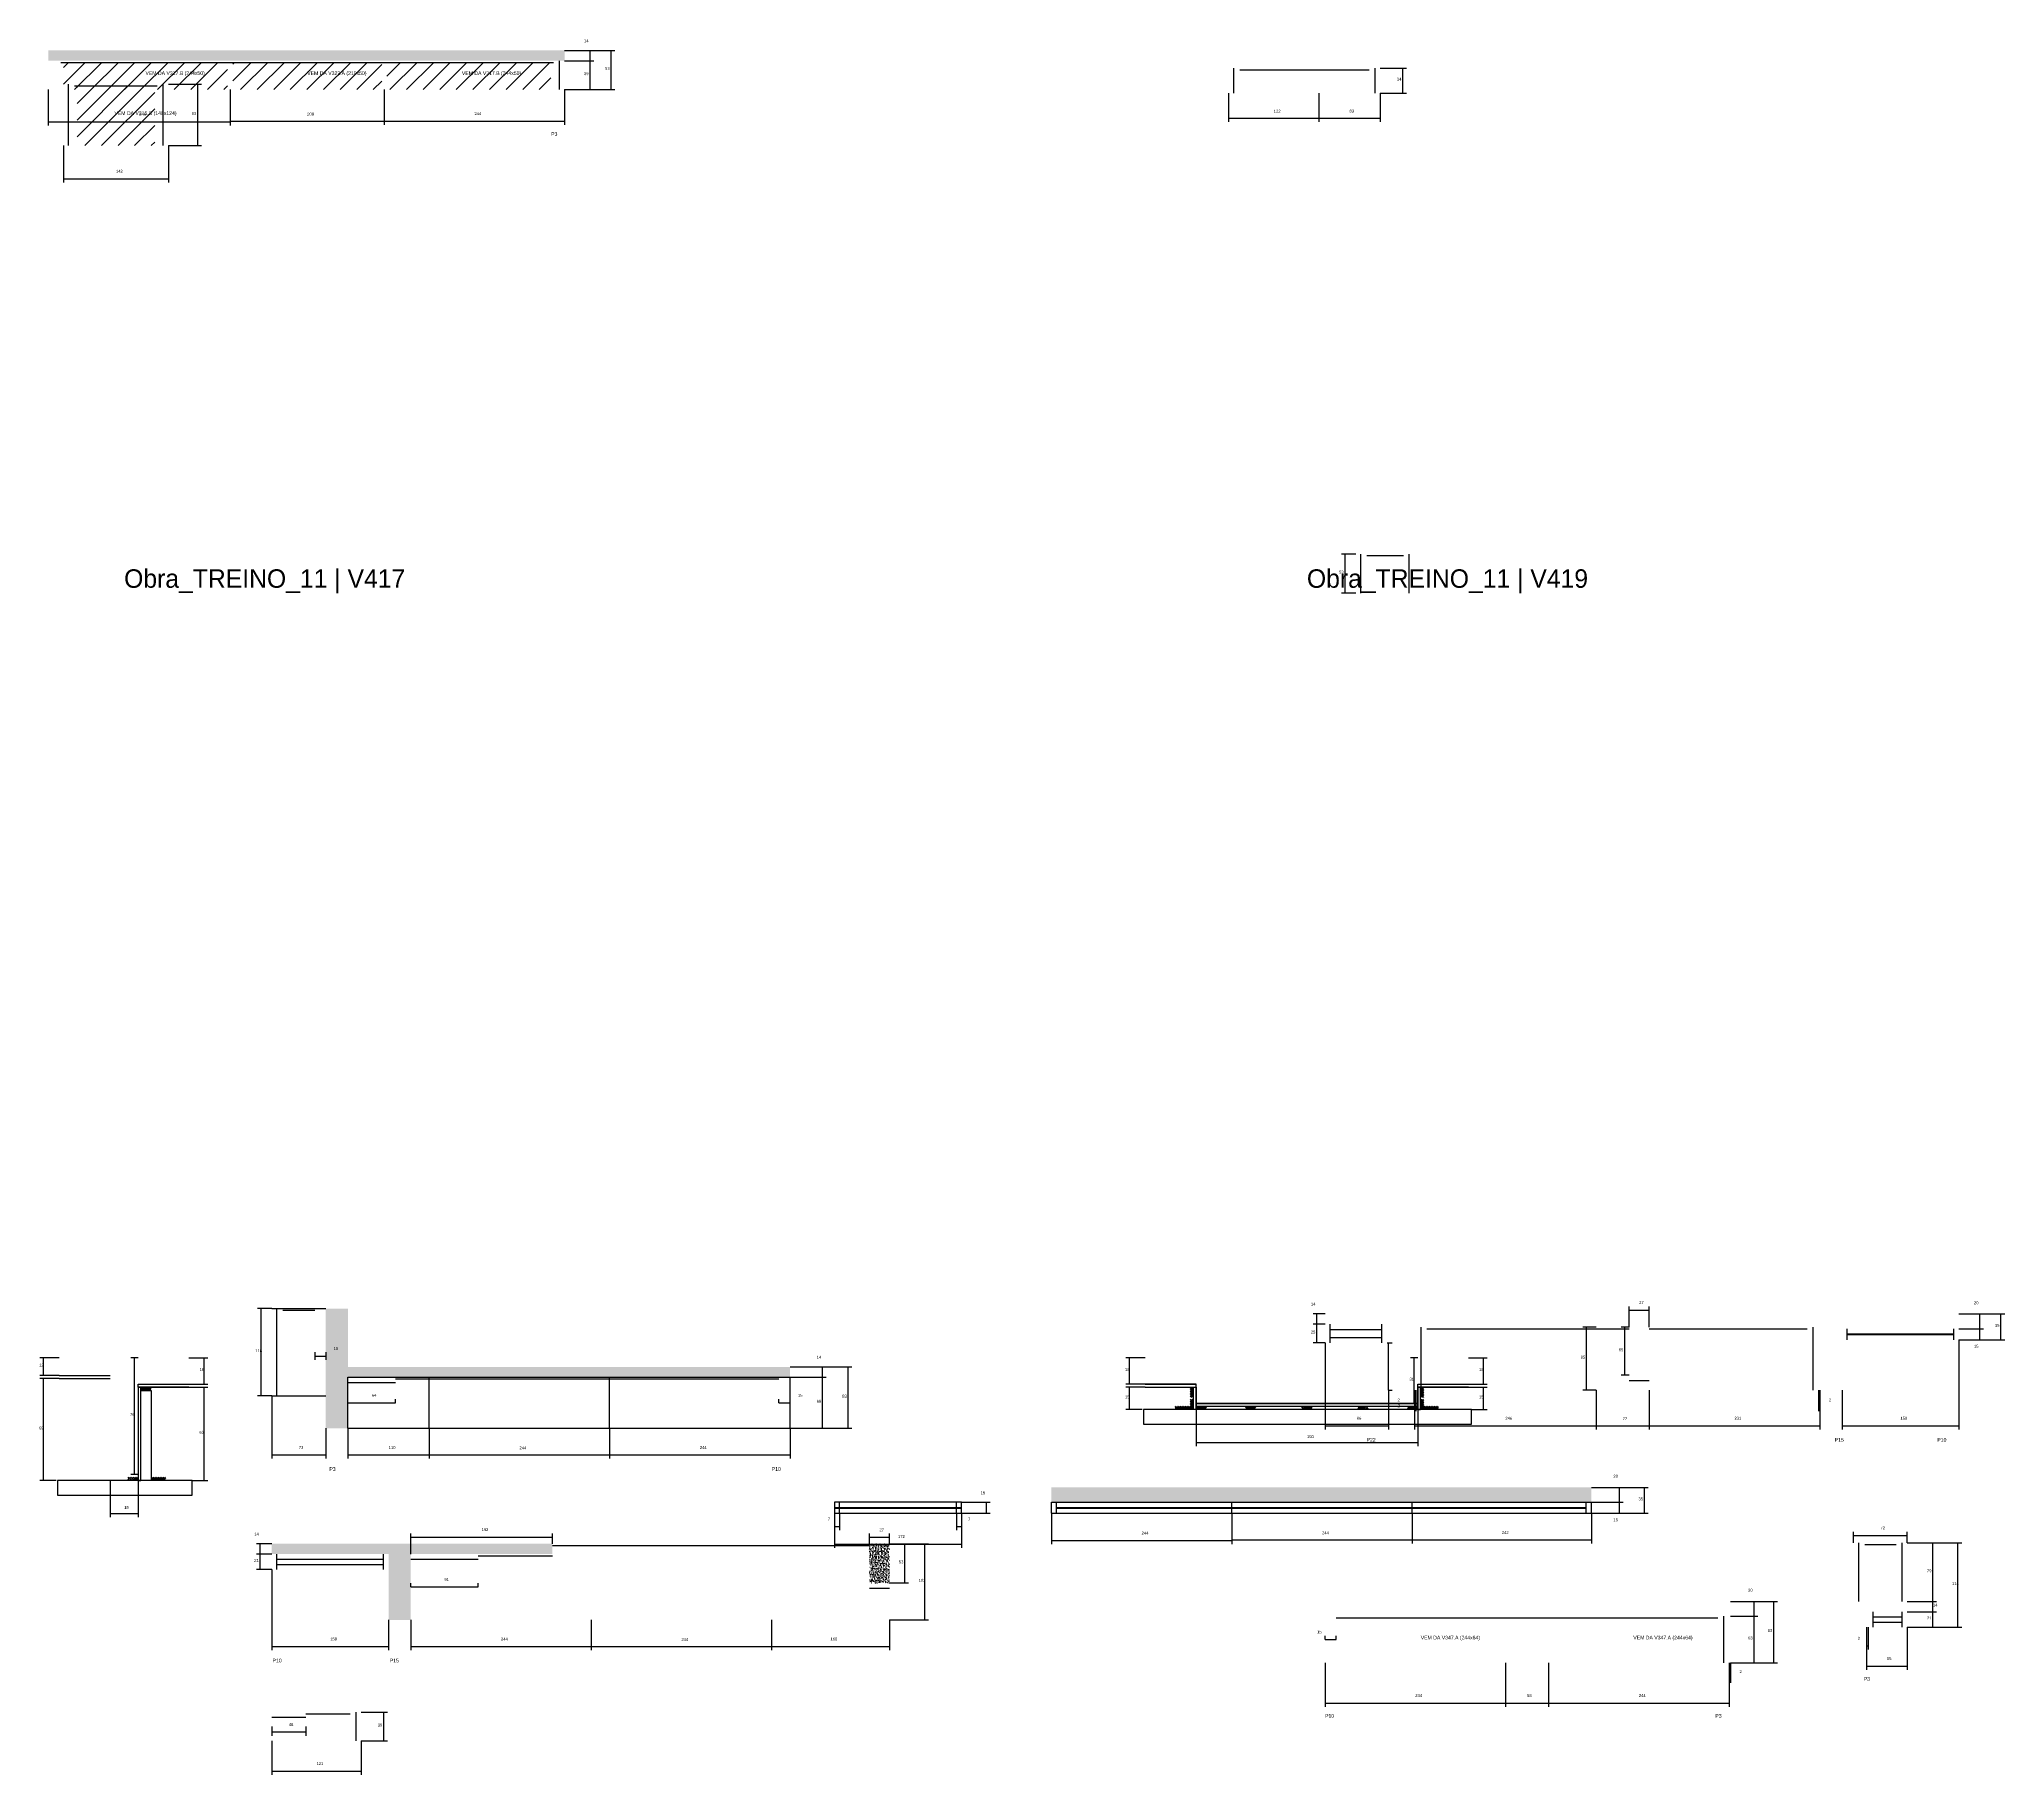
# Model space of a CAD drawing. Header units: metres. Extents: x -2848 to 22762, y -49062 to 1016.
# Drawn here: x 1485 to 4144, y -49016 to -46668 of the extents above; entities that cross this region are included whole.
import ezdxf

# ---------------------------------------------------------------- set-up
doc = ezdxf.new("R2010")
doc.units = ezdxf.units.M
for name, color, linetype in [('COTA', 4, 'Continuous'), ('Hachura', 253, 'Continuous'), ('LABEL_ID', 3, 'Continuous'), ('Madeira', 126, 'Continuous'), ('NOMENCLATURA', 7, 'Continuous'), ('Painéis', 200, 'Continuous'), ('SARR_2.2x10', 40, 'Continuous'), ('SARR_2.2x7', 40, 'Continuous'), ('SARR_3.5x7', 81, 'Continuous'), ('Texto Seção', 7, 'Continuous')]:
    doc.layers.add(name, color=color, linetype=linetype)

msp = doc.modelspace()

# ---------------------------------------------------------------- hatches: boundary and pattern name
at = {"layer": 'COTA'}
h = msp.add_hatch(dxfattribs=at)
h.set_pattern_fill('AR-CONC', scale=0.03)
h.paths.add_polyline_path([(1497.4, -46682.9), (1497.4, -46696.9), (2195.9, -46696.9), (2195.9, -46682.9)])
h = msp.add_hatch(dxfattribs=at)
h.set_pattern_fill('AR-CONC', scale=0.03)
h.paths.add_polyline_path([(1872.8, -48503.2), (1872.8, -48547.2), (1902.8, -48547.2), (1902.8, -48478.2), (2500.8, -48478.2), (2500.8, -48464.2), (1902.8, -48464.2), (1902.8, -48385.2), (1872.8, -48385.2)])
h = msp.add_hatch(dxfattribs=at)
h.set_pattern_fill('AR-CONC', scale=0.03)
h.paths.add_polyline_path([(3584.9, -48647.2), (3584.9, -48627.2), (2854.4, -48627.2), (2854.4, -48647.2)])
h = msp.add_hatch(dxfattribs=at)
h.set_pattern_fill('AR-CONC', scale=0.03)
h.paths.add_polyline_path([(1987.8, -48717.4), (2179.3, -48717.4), (2179.3, -48703.4), (1799.8, -48703.4), (1799.8, -48717.4), (1957.8, -48717.4), (1957.8, -48738.4), (1957.8, -48806.4), (1987.8, -48806.4)])
h = msp.add_hatch(dxfattribs=at)
h.set_pattern_fill('AR-CONC', scale=0.03)
h.paths.add_polyline_path([(2608.3, -48756.4), (2635.3, -48756.4), (2635.3, -48703.4), (2608.3, -48703.4)])
at = {"layer": 'Hachura'}
h = msp.add_hatch(dxfattribs=at)
h.set_pattern_fill('ANSI31', scale=5)
h.paths.add_polyline_path([(1739.9, -46735.9), (1739.9, -46699.1), (1517.9, -46699.1), (1517.9, -46735.9)])
h = msp.add_hatch(dxfattribs=at)
h.set_pattern_fill('ANSI31', scale=5)
h.paths.add_polyline_path([(1948.4, -46735.9), (1948.4, -46699.1), (1746.9, -46699.1), (1746.9, -46735.9)])
h = msp.add_hatch(dxfattribs=at)
h.set_pattern_fill('ANSI31', scale=5)
h.paths.add_polyline_path([(2177.4, -46735.9), (2177.4, -46699.1), (1955.4, -46699.1), (1955.4, -46735.9)])
h = msp.add_hatch(dxfattribs=at)
h.set_pattern_fill('ANSI31', scale=5)
h.paths.add_polyline_path([(1641.4, -46811.8), (1641.4, -46731), (1536.4, -46731), (1536.4, -46811.8)])
at = {"layer": 'SARR_2.2x10'}
h = msp.add_hatch(dxfattribs=at)
h.set_pattern_fill('ANSI31', scale=0.5)
h.paths.add_polyline_path([(3022, -48517.3), (3022, -48521.7), (3042, -48521.7), (3042, -48517.3)])
h = msp.add_hatch(dxfattribs=at)
h.set_pattern_fill('ANSI31', scale=0.5)
h.paths.add_polyline_path([(3358, -48517.3), (3358, -48521.7), (3378, -48521.7), (3378, -48517.3)])
h = msp.add_hatch(dxfattribs=at)
h.set_pattern_fill('ANSI31', scale=0.5)
h.paths.add_polyline_path([(1636.6, -48613.3), (1636.6, -48617.7), (1656.6, -48617.7), (1656.6, -48613.3)])
at = {"layer": 'SARR_2.2x7'}
h = msp.add_hatch(dxfattribs=at)
h.set_pattern_fill('ANSI31', scale=0.5)
h.paths.add_polyline_path([(1622.6, -48491.7), (1622.6, -48496.1), (1636.6, -48496.1), (1636.6, -48491.7)])
h = msp.add_hatch(dxfattribs=at)
h.set_pattern_fill('ANSI31', scale=0.5)
h.paths.add_polyline_path([(3042, -48491.7), (3046.4, -48491.7), (3046.4, -48505.7), (3042, -48505.7)])
h = msp.add_hatch(dxfattribs=at)
h.set_pattern_fill('ANSI31', scale=0.5)
h.paths.add_polyline_path([(3358, -48491.7), (3353.6, -48491.7), (3353.6, -48505.7), (3358, -48505.7)])
h = msp.add_hatch(dxfattribs=at)
h.set_pattern_fill('ANSI31', scale=0.5)
h.paths.add_polyline_path([(3042, -48507.7), (3046.4, -48507.7), (3046.4, -48521.7), (3042, -48521.7)])
h = msp.add_hatch(dxfattribs=at)
h.set_pattern_fill('ANSI31', scale=0.5)
h.paths.add_polyline_path([(3064, -48521.7), (3064, -48517.3), (3064, -48517.3), (3050, -48517.3), (3050, -48517.3), (3050, -48521.7), (3050, -48521.7), (3064, -48521.7)])
h = msp.add_hatch(dxfattribs=at)
h.set_pattern_fill('ANSI31', scale=0.5)
h.paths.add_polyline_path([(3131.1, -48521.7), (3131.1, -48517.3), (3131.1, -48517.3), (3117.1, -48517.3), (3117.1, -48517.3), (3117.1, -48521.7), (3117.1, -48521.7), (3131.1, -48521.7)])
h = msp.add_hatch(dxfattribs=at)
h.set_pattern_fill('ANSI31', scale=0.5)
h.paths.add_polyline_path([(3207, -48521.7), (3207, -48517.3), (3207, -48517.3), (3193, -48517.3), (3193, -48517.3), (3193, -48521.7), (3193, -48521.7), (3207, -48521.7)])
h = msp.add_hatch(dxfattribs=at)
h.set_pattern_fill('ANSI31', scale=0.5)
h.paths.add_polyline_path([(3268.9, -48521.7), (3268.9, -48517.3), (3268.9, -48517.3), (3282.9, -48517.3), (3282.9, -48517.3), (3282.9, -48521.7), (3282.9, -48521.7), (3268.9, -48521.7)])
h = msp.add_hatch(dxfattribs=at)
h.set_pattern_fill('ANSI31', scale=0.5)
h.paths.add_polyline_path([(3336, -48521.7), (3336, -48517.3), (3336, -48517.3), (3350, -48517.3), (3350, -48517.3), (3350, -48521.7), (3350, -48521.7), (3336, -48521.7)])
h = msp.add_hatch(dxfattribs=at)
h.set_pattern_fill('ANSI31', scale=0.5)
h.paths.add_polyline_path([(3358, -48507.7), (3353.6, -48507.7), (3353.6, -48521.7), (3358, -48521.7)])
h = msp.add_hatch(dxfattribs=at)
h.set_pattern_fill('ANSI31', scale=0.5)
h.paths.add_polyline_path([(1605, -48617.7), (1605, -48613.3), (1605, -48613.3), (1619, -48613.3), (1619, -48613.3), (1619, -48617.7), (1619, -48617.7), (1605, -48617.7)])

# ---------------------------------------------------------------- linework, layer by layer
at = {"layer": 'COTA'}
for p, q in [((2195.9, -46682.9), (2235.3, -46682.9)), ((2195.9, -46682.9), (2263.8, -46682.9)), ((2230.3, -46696.9), (2230.3, -46682.9)), ((2258.8, -46735.9), (2258.8, -46682.9)), ((2195.9, -46696.9), (2235.3, -46696.9)), ((2195.9, -46696.9), (2235.3, -46696.9)), ((2230.3, -46735.9), (2230.3, -46696.9)), ((3299.1, -46706.9), (3334.8, -46706.9)), ((3329.8, -46740.9), (3329.8, -46706.9)), ((1497.4, -46735.9), (1497.4, -46784.5)), ((1659.9, -46728.8), (1704.6, -46728.8)), ((1699.6, -46811.8), (1699.6, -46728.8)), ((1743.4, -46735.9), (1743.4, -46783.6)), ((1743.4, -46735.9), (1743.4, -46784.5)), ((1951.9, -46735.9), (1951.9, -46783.6)), ((1951.9, -46735.9), (1951.9, -46783.6)), ((2195.9, -46735.9), (2195.9, -46783.6)), ((2195.9, -46735.9), (2235.3, -46735.9)), ((2195.9, -46735.9), (2263.8, -46735.9)), ((3094.1, -46740.9), (3094.1, -46779.7)), ((3216.1, -46740.9), (3216.1, -46779.7)), ((3216.1, -46740.9), (3216.1, -46779.7)), ((3299.1, -46740.9), (3299.1, -46779.7)), ((3299.1, -46740.9), (3334.8, -46740.9)), ((1497.4, -46779.5), (1743.4, -46779.5)), ((1743.4, -46778.6), (1951.9, -46778.6)), ((1951.9, -46778.6), (2195.9, -46778.6)), ((3094.1, -46774.7), (3216.1, -46774.7)), ((3216.1, -46774.7), (3299.1, -46774.7)), ((1517.9, -46811.8), (1517.9, -46861.5)), ((1659.9, -46811.8), (1659.9, -46861.5)), ((1659.9, -46811.8), (1704.6, -46811.8)), ((1517.9, -46856.5), (1659.9, -46856.5)), ((3266, -47364.3), (3246.7, -47364.3)), ((3251.7, -47417.3), (3251.7, -47364.3)), ((3266, -47417.3), (3246.7, -47417.3)), ((1799.8, -48385.2), (1780.5, -48385.2)), ((1785.5, -48503.2), (1785.5, -48385.2)), ((3635.9, -48410.5), (3635.9, -48382.3)), ((3662.9, -48410.5), (3662.9, -48382.3)), ((3224.5, -48392.5), (3208.4, -48392.5)), ((3224.5, -48406.5), (3208.4, -48406.5)), ((3224.5, -48406.5), (3208.4, -48406.5)), ((3213.4, -48406.5), (3213.4, -48392.5)), ((3213.4, -48431.5), (3213.4, -48406.5)), ((3591.4, -48410.5), (3573.4, -48410.5)), ((3578.4, -48495.5), (3578.4, -48410.5)), ((3635.9, -48410.5), (3625, -48410.5)), ((3630, -48475.5), (3630, -48410.5)), ((3635.9, -48387.3), (3662.9, -48387.3)), ((4081.9, -48392.5), (4115.4, -48392.5)), ((4081.9, -48392.5), (4143.9, -48392.5)), ((4081.9, -48412.5), (4115.4, -48412.5)), ((4081.9, -48412.5), (4115.4, -48412.5)), ((4110.4, -48412.5), (4110.4, -48392.5)), ((4110.4, -48427.5), (4110.4, -48412.5)), ((4138.9, -48427.5), (4138.9, -48392.5)), ((3224.5, -48431.5), (3208.4, -48431.5)), ((3224.5, -48431.5), (3224.5, -48548.8)), ((3308.5, -48431.5), (3315.5, -48431.5)), ((3310.5, -48495.5), (3310.5, -48431.5)), ((4081.9, -48427.5), (4081.9, -48548.8)), ((4081.9, -48427.5), (4115.4, -48427.5)), ((4081.9, -48427.5), (4143.9, -48427.5)), ((1512.3, -48451.7), (1486.1, -48451.7)), ((1491.1, -48475.7), (1491.1, -48451.7)), ((1619, -48451.7), (1609, -48451.7)), ((1614, -48609.7), (1614, -48451.7)), ((1687.7, -48451.7), (1713.1, -48451.7)), ((1708.1, -48487.7), (1708.1, -48451.7)), ((1857.8, -48444.2), (1857.8, -48454.5)), ((1857.8, -48449.5), (1872.8, -48449.5)), ((1872.8, -48444.2), (1872.8, -48454.5)), ((2500.8, -48464.2), (2549.9, -48464.2)), ((2500.8, -48464.2), (2584.6, -48464.2)), ((2544.9, -48478.2), (2544.9, -48464.2)), ((2579.6, -48547.2), (2579.6, -48464.2)), ((2981.3, -48451.7), (2955.1, -48451.7)), ((2960.1, -48487.7), (2960.1, -48451.7)), ((3350, -48451.7), (3339.9, -48451.7)), ((3344.9, -48513.7), (3344.9, -48451.7)), ((3418.7, -48451.7), (3444, -48451.7)), ((3439, -48487.7), (3439, -48451.7)), ((1512.3, -48475.7), (1486.1, -48475.7)), ((1512.3, -48479.7), (1486.1, -48479.7)), ((1491.1, -48617.7), (1491.1, -48479.7)), ((1687.7, -48487.7), (1713.1, -48487.7)), ((1687.7, -48491.7), (1713.1, -48491.7)), ((1708.1, -48617.7), (1708.1, -48491.7)), ((2500.8, -48478.2), (2549.9, -48478.2)), ((2500.8, -48478.2), (2549.9, -48478.2)), ((2544.9, -48547.2), (2544.9, -48478.2)), ((2981.3, -48487.7), (2955.1, -48487.7)), ((2981.3, -48491.7), (2955.1, -48491.7)), ((2960.1, -48521.7), (2960.1, -48491.7)), ((3418.7, -48487.7), (3444, -48487.7)), ((3418.7, -48491.7), (3444, -48491.7)), ((3439, -48521.7), (3439, -48491.7)), ((3635.9, -48475.5), (3625, -48475.5)), ((1799.8, -48503.2), (1780.5, -48503.2)), ((1799.8, -48503.2), (1799.8, -48588.3)), ((1902.8, -48512.7), (1902.8, -48507.7)), ((1902.8, -48512.7), (1967.3, -48512.7)), ((1967.3, -48512.7), (1967.3, -48507.7)), ((2485.8, -48512.7), (2485.8, -48507.7)), ((2485.8, -48512.7), (2500.8, -48512.7)), ((2500.8, -48512.7), (2500.8, -48507.7)), ((3310.5, -48495.5), (3310.5, -48548.8)), ((3310.5, -48495.5), (3315.5, -48495.5)), ((3350, -48513.7), (3339.9, -48513.7)), ((3345.4, -48495.5), (3345.4, -48548.8)), ((3345.4, -48495.5), (3345.4, -48523.9)), ((3345.4, -48518.9), (3347.4, -48518.9)), ((3347.4, -48495.5), (3347.4, -48523.9)), ((3591.4, -48495.5), (3573.4, -48495.5)), ((3591.4, -48495.5), (3591.4, -48548.8)), ((3591.4, -48495.5), (3591.4, -48548.8)), ((3662.9, -48495.5), (3662.9, -48548.8)), ((3662.9, -48495.5), (3662.9, -48548.8)), ((3891.9, -48495.5), (3891.9, -48523.9)), ((3891.9, -48518.9), (3893.9, -48518.9)), ((3893.9, -48495.5), (3893.9, -48548.8)), ((3893.9, -48495.5), (3893.9, -48523.9)), ((3923.9, -48495.5), (3923.9, -48548.8)), ((2977.2, -48521.7), (2955.1, -48521.7)), ((3050, -48521.7), (3050, -48571.5)), ((3224.5, -48543.8), (3310.5, -48543.8)), ((3345.4, -48543.8), (3591.4, -48543.8)), ((3350, -48521.7), (3350, -48571.5)), ((3422.8, -48521.7), (3444, -48521.7)), ((3591.4, -48543.8), (3662.9, -48543.8)), ((3662.9, -48543.8), (3893.9, -48543.8)), ((3923.9, -48543.8), (4081.9, -48543.8)), ((1872.8, -48547.2), (1872.8, -48588.3)), ((1902.8, -48547.2), (1902.8, -48588.3)), ((2012.8, -48547.2), (2012.8, -48588.3)), ((2012.8, -48547.2), (2012.8, -48588.3)), ((2256.8, -48547.2), (2256.8, -48588.3)), ((2256.8, -48547.2), (2256.8, -48588.3)), ((2500.8, -48547.2), (2500.8, -48588.3)), ((2500.8, -48547.2), (2549.9, -48547.2)), ((2500.8, -48547.2), (2584.6, -48547.2)), ((3050, -48566.5), (3350, -48566.5)), ((1799.8, -48583.3), (1872.8, -48583.3)), ((1902.8, -48583.3), (2012.8, -48583.3)), ((2012.8, -48583.3), (2256.8, -48583.3)), ((2256.8, -48583.3), (2500.8, -48583.3)), ((1508.2, -48617.7), (1486.1, -48617.7)), ((1581, -48617.7), (1581, -48667.5)), ((1619, -48609.7), (1609, -48609.7)), ((1619, -48617.7), (1619, -48667.5)), ((1691.8, -48617.7), (1713.1, -48617.7)), ((2732.8, -48647.2), (2771.7, -48647.2)), ((2766.7, -48662.2), (2766.7, -48647.2)), ((3584.9, -48627.2), (3661.7, -48627.2)), ((3584.9, -48627.2), (3627.7, -48627.2)), ((3584.9, -48647.2), (3627.7, -48647.2)), ((3584.9, -48647.2), (3627.7, -48647.2)), ((3622.7, -48647.2), (3622.7, -48627.2)), ((3622.7, -48662.2), (3622.7, -48647.2)), ((3656.7, -48662.2), (3656.7, -48627.2)), ((1581, -48662.5), (1619, -48662.5)), ((2560.8, -48662.2), (2560.8, -48708.8)), ((2560.8, -48662.2), (2560.8, -48685.2)), ((2567.8, -48662.2), (2567.8, -48685.2)), ((2725.8, -48662.2), (2725.8, -48685.2)), ((2732.8, -48662.2), (2732.8, -48708.8)), ((2732.8, -48662.2), (2771.7, -48662.2)), ((2732.8, -48662.2), (2732.8, -48685.2)), ((2854.4, -48662.2), (2854.4, -48704.2)), ((3098.4, -48662.2), (3098.4, -48703.3)), ((3098.4, -48662.2), (3098.4, -48704.2)), ((3342.4, -48662.2), (3342.4, -48703.3)), ((3342.4, -48662.2), (3342.4, -48703.3)), ((3584.9, -48662.2), (3584.9, -48703.3)), ((3584.9, -48662.2), (3627.7, -48662.2)), ((3584.9, -48662.2), (3661.7, -48662.2)), ((1799.8, -48703.4), (1779.1, -48703.4)), ((1784.1, -48717.4), (1784.1, -48703.4)), ((1987.8, -48717.4), (1987.8, -48689.4)), ((1987.8, -48694.4), (2179.3, -48694.4)), ((2179.3, -48703.4), (2179.3, -48689.4)), ((2560.8, -48680.2), (2567.8, -48680.2)), ((2560.8, -48703.8), (2732.8, -48703.8)), ((2608.3, -48703.4), (2608.3, -48689.4)), ((2608.3, -48694.4), (2635.3, -48694.4)), ((2635.3, -48703.4), (2635.3, -48689.4)), ((2635.3, -48703.4), (2688.1, -48703.4)), ((2635.3, -48703.4), (2661.2, -48703.4)), ((2656.2, -48756.4), (2656.2, -48703.4)), ((2683.1, -48806.4), (2683.1, -48703.4)), ((2725.8, -48680.2), (2732.8, -48680.2)), ((2854.4, -48699.2), (3098.4, -48699.2)), ((3098.4, -48698.3), (3342.4, -48698.3)), ((3342.4, -48698.3), (3584.9, -48698.3)), ((3939.6, -48702.4), (3939.6, -48687.2)), ((3939.6, -48692.2), (4012.1, -48692.2)), ((4012.1, -48702.4), (4012.1, -48687.2)), ((4012.1, -48702.4), (4051.8, -48702.4)), ((4012.1, -48702.4), (4085.7, -48702.4)), ((4046.8, -48781.4), (4046.8, -48702.4)), ((4080.7, -48816.4), (4080.7, -48702.4)), ((1799.8, -48717.4), (1779.1, -48717.4)), ((1799.8, -48717.4), (1779.1, -48717.4)), ((1784.1, -48738.4), (1784.1, -48717.4)), ((1799.8, -48738.4), (1779.1, -48738.4)), ((1799.8, -48738.4), (1799.8, -48847.4)), ((1987.8, -48761.9), (1987.8, -48756.9)), ((2078.8, -48761.9), (2078.8, -48756.9)), ((2635.3, -48756.4), (2661.2, -48756.4)), ((1987.8, -48761.9), (2078.8, -48761.9)), ((3773, -48781.4), (3809.9, -48781.4)), ((3773, -48781.4), (3836.5, -48781.4)), ((3804.9, -48801.4), (3804.9, -48781.4)), ((3831.5, -48864.4), (3831.5, -48781.4)), ((4012.1, -48781.4), (4051.8, -48781.4)), ((4012.1, -48781.4), (4051.8, -48781.4)), ((4046.8, -48795.4), (4046.8, -48781.4)), ((1957.8, -48806.4), (1957.8, -48847.4)), ((1987.8, -48806.4), (1987.8, -48847.4)), ((2231.8, -48806.4), (2231.8, -48847.4)), ((2231.8, -48806.4), (2231.8, -48847.4)), ((2475.8, -48806.4), (2475.8, -48847.4)), ((2475.8, -48806.4), (2475.8, -48847.4)), ((2635.3, -48806.4), (2635.3, -48847.4)), ((2635.3, -48806.4), (2688.1, -48806.4)), ((3773, -48801.4), (3809.9, -48801.4)), ((3773, -48801.4), (3809.9, -48801.4)), ((3804.9, -48864.4), (3804.9, -48801.4)), ((4012.1, -48795.4), (4051.8, -48795.4)), ((4012.1, -48795.4), (4051.8, -48795.4)), ((4046.8, -48816.4), (4046.8, -48795.4)), ((3224.5, -48832.9), (3224.5, -48827.9)), ((3224.5, -48832.9), (3239.5, -48832.9)), ((3239.5, -48832.9), (3239.5, -48827.9)), ((3957.1, -48816.4), (3957.1, -48873.9)), ((3957.1, -48816.4), (3957.1, -48846.4)), ((3959.1, -48816.4), (3959.1, -48846.4)), ((4012.1, -48816.4), (4085.7, -48816.4)), ((4012.1, -48816.4), (4051.8, -48816.4)), ((4012.1, -48816.4), (4012.1, -48873.9)), ((1799.8, -48842.4), (1957.8, -48842.4)), ((1987.8, -48842.4), (2231.8, -48842.4)), ((2231.8, -48842.4), (2475.8, -48842.4)), ((2475.8, -48842.4), (2635.3, -48842.4)), ((3224.5, -48864.4), (3224.5, -48923.9)), ((3468.5, -48864.4), (3468.5, -48923.9)), ((3468.5, -48864.4), (3468.5, -48923.9)), ((3527, -48864.4), (3527, -48923.9)), ((3527, -48864.4), (3527, -48923.9)), ((3771, -48864.4), (3771, -48923.9)), ((3771, -48864.4), (3771, -48891.5)), ((3773, -48864.4), (3809.9, -48864.4)), ((3773, -48864.4), (3836.5, -48864.4)), ((3773, -48864.4), (3773, -48891.5)), ((3957.1, -48841.4), (3959.1, -48841.4)), ((3771, -48886.5), (3773, -48886.5)), ((3957.1, -48868.9), (4012.1, -48868.9)), ((1920.8, -48931.2), (1956.2, -48931.2)), ((1951.2, -48970.2), (1951.2, -48931.2)), ((3224.5, -48918.9), (3468.5, -48918.9)), ((3468.5, -48918.9), (3527, -48918.9)), ((3527, -48918.9), (3771, -48918.9)), ((1799.8, -48950.7), (1799.8, -48963.1)), ((1799.8, -48958.1), (1845.8, -48958.1)), ((1799.8, -48970.2), (1799.8, -49015.9)), ((1845.8, -48950.7), (1845.8, -48963.1)), ((1920.8, -48970.2), (1920.8, -49015.9)), ((1920.8, -48970.2), (1956.2, -48970.2)), ((1799.8, -49010.9), (1920.8, -49010.9))]:
    msp.add_line(p, q, dxfattribs=at)
at = {"layer": 'Madeira'}
for points in [[(2978.9, -48541.7), (3422.8, -48541.7), (3422.8, -48521.7), (2978.9, -48521.7)], [(1510, -48637.7), (1691.9, -48637.7), (1691.9, -48617.7), (1510, -48617.7)]]:
    msp.add_lwpolyline(points, close=True, dxfattribs=at)
at = {"layer": 'Painéis'}
for p, q in [((1799.8, -48385.2), (1872.8, -48385.2)), ((1512.3, -48475.7), (1581, -48475.7)), ((1512.3, -48479.7), (1581, -48479.7)), ((1619, -48487.7), (1687.7, -48487.7)), ((1619, -48491.7), (1687.7, -48491.7)), ((1902.8, -48478.2), (2500.8, -48478.2)), ((1902.8, -48547.2), (1902.8, -48478.2)), ((2012.8, -48547.2), (2012.8, -48478.2)), ((2256.8, -48547.2), (2256.8, -48478.2)), ((2500.8, -48547.2), (2500.8, -48478.2)), ((2981.3, -48487.7), (3050, -48487.7)), ((2981.3, -48491.7), (3050, -48491.7)), ((3046.4, -48521.7), (3046.4, -48491.7)), ((3050, -48491.7), (3050, -48487.7)), ((3050, -48521.7), (3050, -48491.7)), ((3350, -48487.7), (3418.7, -48487.7)), ((3350, -48491.7), (3350, -48487.7)), ((3350, -48491.7), (3418.7, -48491.7)), ((3350, -48521.7), (3350, -48491.7)), ((3353.6, -48521.7), (3353.6, -48491.7)), ((1799.8, -48503.2), (1872.8, -48503.2)), ((3050, -48513.7), (3350, -48513.7)), ((3050, -48517.3), (3050, -48513.7)), ((3050, -48517.3), (3350, -48517.3)), ((1902.8, -48547.2), (2500.8, -48547.2)), ((2854.4, -48647.2), (3584.9, -48647.2)), ((2854.4, -48662.2), (2854.4, -48647.2)), ((3098.4, -48662.2), (3098.4, -48647.2)), ((3342.4, -48662.2), (3342.4, -48647.2)), ((3584.9, -48662.2), (3584.9, -48647.2)), ((2854.4, -48662.2), (3584.9, -48662.2))]:
    msp.add_line(p, q, dxfattribs=at)
for points in [[(1687.7, -48491.7), (1619, -48491.7), (1619, -48487.7), (1687.7, -48487.7)], [(2981.3, -48491.7), (3050, -48491.7), (3050, -48487.7), (2981.3, -48487.7)], [(3418.7, -48491.7), (3350, -48491.7), (3350, -48487.7), (3418.7, -48487.7)]]:
    msp.add_lwpolyline(points, dxfattribs=at)
for points in [[(1622.6, -48617.7), (1622.6, -48491.7), (1619, -48491.7), (1619, -48617.7)], [(3046.4, -48521.7), (3046.4, -48491.7), (3050, -48491.7), (3050, -48521.7)], [(3353.6, -48521.7), (3353.6, -48491.7), (3350, -48491.7), (3350, -48521.7)], [(3350, -48513.7), (3050, -48513.7), (3050, -48517.3), (3350, -48517.3)], [(2732.8, -48647.2), (2560.8, -48647.2), (2560.8, -48662.2), (2732.8, -48662.2)]]:
    msp.add_lwpolyline(points, close=True, dxfattribs=at)
at = {"layer": 'SARR_2.2x7'}
for p, q in [((1514.4, -46699.1), (1743.4, -46699.1)), ((1743.4, -46699.1), (1951.9, -46699.1)), ((1951.9, -46699.1), (2180.9, -46699.1)), ((2188.9, -46735.9), (2188.9, -46696.9)), ((3101.1, -46740.9), (3101.1, -46706.9)), ((3109.1, -46709.1), (3216.1, -46709.1)), ((3216.1, -46709.1), (3284.1, -46709.1)), ((3292.1, -46740.9), (3292.1, -46706.9)), ((1524.9, -46811.8), (1524.9, -46728.8)), ((1532.9, -46731), (1644.9, -46731)), ((1652.9, -46811.8), (1652.9, -46728.8)), ((3273, -47417.3), (3273, -47364.3)), ((3281, -47366.5), (3305.6, -47366.5)), ((3305.6, -47366.5), (3330.5, -47366.5)), ((3338.5, -47417.3), (3338.5, -47364.3)), ((1806.8, -48503.2), (1806.8, -48385.2)), ((1814.8, -48387.4), (1857.8, -48387.4)), ((3231.5, -48431.5), (3231.5, -48406.5)), ((3231.5, -48413.5), (3301.5, -48413.5)), ((3301.5, -48431.5), (3301.5, -48406.5)), ((3354.4, -48495.5), (3354.4, -48410.5)), ((3362.4, -48412.7), (3591.4, -48412.7)), ((3591.4, -48412.7), (3635.9, -48412.7)), ((3662.9, -48412.7), (3876.9, -48412.7)), ((3884.9, -48495.5), (3884.9, -48410.5)), ((3930.9, -48427.5), (3930.9, -48412.5)), ((4074.9, -48427.5), (4074.9, -48412.5)), ((3231.5, -48424.5), (3301.5, -48424.5)), ((3930.9, -48419.5), (4074.9, -48419.5)), ((3930.9, -48420.5), (4074.9, -48420.5)), ((1902.8, -48485.2), (1967.3, -48485.2)), ((1967.3, -48480.4), (2012.8, -48480.4)), ((2012.8, -48480.4), (2256.8, -48480.4)), ((2256.8, -48480.4), (2485.8, -48480.4)), ((3635.9, -48482.5), (3662.9, -48482.5)), ((2567.8, -48662.2), (2567.8, -48647.2)), ((2725.8, -48662.2), (2725.8, -48647.2)), ((2861.4, -48662.2), (2861.4, -48647.2)), ((3577.9, -48662.2), (3577.9, -48647.2)), ((2560.8, -48654.2), (2732.8, -48654.2)), ((2560.8, -48655.2), (2732.8, -48655.2)), ((2861.4, -48654.2), (3098.4, -48654.2)), ((2861.4, -48655.2), (3098.4, -48655.2)), ((3098.4, -48654.2), (3342.4, -48654.2)), ((3098.4, -48655.2), (3342.4, -48655.2)), ((3342.4, -48654.2), (3577.9, -48654.2)), ((3342.4, -48655.2), (3577.9, -48655.2)), ((2179.3, -48705.6), (2231.8, -48705.6)), ((2231.8, -48705.6), (2475.8, -48705.6)), ((2475.8, -48705.6), (2608.3, -48705.6)), ((3946.6, -48781.4), (3946.6, -48702.4)), ((3954.6, -48704.6), (3997.1, -48704.6)), ((4005.1, -48781.4), (4005.1, -48702.4)), ((1806.8, -48738.4), (1806.8, -48717.4)), ((1806.8, -48724.4), (1950.8, -48724.4)), ((1806.8, -48731.4), (1950.8, -48731.4)), ((1950.8, -48738.4), (1950.8, -48717.4)), ((1987.8, -48724.4), (2078.8, -48724.4)), ((2078.8, -48719.6), (2179.3, -48719.6)), ((2608.3, -48763.4), (2635.3, -48763.4)), ((3239.5, -48803.6), (3468.5, -48803.6)), ((3468.5, -48803.6), (3527, -48803.6)), ((3527, -48803.6), (3756, -48803.6)), ((3764, -48864.4), (3764, -48801.4)), ((3966.1, -48816.4), (3966.1, -48795.4)), ((3966.1, -48802.4), (4005.1, -48802.4)), ((3966.1, -48809.4), (4005.1, -48809.4)), ((4005.1, -48816.4), (4005.1, -48795.4)), ((1799.8, -48938.2), (1845.8, -48938.2)), ((1845.8, -48933.4), (1905.8, -48933.4)), ((1913.8, -48970.2), (1913.8, -48931.2))]:
    msp.add_line(p, q, dxfattribs=at)
at = {"layer": 'SARR_3.5x7'}
msp.add_lwpolyline([(1622.6, -48496.1), (1636.6, -48496.1), (1636.6, -48617.7), (1622.6, -48617.7)], close=True, dxfattribs=at)

# ---------------------------------------------------------------- texts
at = {"layer": 'COTA'}
for s, p in [('14', (2222.2, -46671.9)), ('53', (2250.6, -46709.4)), ('39', (2222, -46716.4)), ('34', (3321.6, -46723.9)), ('122', (3155.1, -46767.2)), ('83', (3257.6, -46767)), ('246', (1620.4, -46771.4)), ('83', (1691.4, -46770.3)), ('208', (1847.7, -46771)), ('244', (2073.9, -46770.5)), ('142', (1588.9, -46848.4)), ('53', (3243.5, -47390.8)), ('14', (3205.3, -48381.4)), ('27', (3649.4, -48379.2)), ('20', (4102.3, -48379.4)), ('35', (4130.7, -48410)), ('118', (1777.4, -48444.2)), ('15', (1883.5, -48441.4)), ('25', (3205.3, -48419)), ('65', (3621.9, -48443)), ('15', (4102.3, -48438.2)), ('12', (1485.1, -48463.7)), ('18', (1702, -48469.7)), ('14', (2536.8, -48453.1)), ('18', (2954, -48469.7)), ('18', (3432.9, -48469.7)), ('85', (3570.3, -48453)), ('31', (3338.7, -48482.7)), ('64', (1935, -48504.6)), ('15', (2511.5, -48504.6)), ('69', (2536.8, -48512.7)), ('83', (2571.4, -48505.7)), ('15', (2954, -48506.7)), ('2', (3322.6, -48510.9)), ('2', (3322.6, -48518.9)), ('15', (3432.9, -48506.7)), ('2', (3906, -48510.9)), ('69', (1485, -48548.7)), ('79', (1607.9, -48530.7)), ('86', (3267.5, -48535.7)), ('246', (3468.4, -48535.7)), ('72', (3627.2, -48536.2)), ('231', (3778.4, -48535.6)), ('158', (4002.9, -48535.7)), ('63', (1701.9, -48554.7)), ('73', (1836.3, -48575.1)), ('110', (1957.8, -48575.2)), ('244', (2134.8, -48575.7)), ('244', (2378.8, -48575.2)), ('150', (3200, -48560.4)), ('20', (3614.6, -48614.1)), ('19', (1600, -48656.5)), ('15', (2758.6, -48636.5)), ('35', (3648.5, -48644.7)), ('7', (2551.9, -48672.1)), ('7', (2741.6, -48672.1)), ('15', (3614.6, -48672.9)), ('14', (1776, -48692.3)), ('192', (2083.5, -48686.3)), ('27', (2621.8, -48686.4)), ('172', (2646.8, -48695.7)), ('244', (2976.4, -48691.1)), ('244', (3220.4, -48690.7)), ('242', (3463.6, -48690.2)), ('72', (3975.8, -48684.1)), ('21', (1776, -48727.9)), ('53', (2648, -48729.9)), ('91', (2033.3, -48753.8)), ('103', (2674.9, -48754.9)), ('79', (4038.7, -48741.9)), ('114', (4072.6, -48759.4)), ('20', (3796.8, -48768.3)), ('14', (4046.8, -48788.4)), ('21', (4038.8, -48805.9)), ('158', (1878.8, -48834.3)), ('244', (2109.8, -48834.4)), ('244', (2353.8, -48834.9)), ('160', (2555.5, -48834.3)), ('15', (3213.8, -48824.8)), ('63', (3796.7, -48832.9)), ('83', (3823.3, -48822.9)), ('2', (3945, -48833.4)), ('55', (3984.6, -48860.8)), ('2', (3785.1, -48878.5)), ('244', (3346.5, -48910.8)), ('58', (3497.8, -48910.8)), ('244', (3649, -48910.8)), ('46', (1822.8, -48950)), ('39', (1943, -48950.7)), ('121', (1860.3, -49002.9))]:
    msp.add_text(s, height=4, dxfattribs=at).set_placement(p)
at = {"layer": 'LABEL_ID'}
for s, p in [('Obra_TREINO_11 | V417', (1600, -47410)), ('Obra_TREINO_11 | V419', (3200, -47410))]:
    msp.add_text(s, height=25, dxfattribs=at).set_placement(p)
at = {"layer": 'NOMENCLATURA'}
for s, p in [('P3', (2177.7, -46798.5)), ('P22', (3280.7, -48565.3)), ('P15', (3914, -48565.3)), ('P10', (4052.8, -48565.3)), ('P3', (1877.7, -48604.8)), ('P10', (2476.1, -48604.8)), ('P10', (1800.8, -48863.9)), ('P15', (1959.4, -48863.9)), ('P3', (3953.3, -48888.8)), ('P10', (3224.6, -48938.8)), ('P3', (3752.5, -48938.8))]:
    msp.add_text(s, height=5, dxfattribs=at).set_placement(p)
at = {"layer": 'Texto Seção'}
for s, p in [('VEM DA V317.B^J(244x50)', (1628.9, -46716.2)), ('VEM DA V322.A^J(219x50)', (1847.7, -46716.2)), ('VEM DA V317.B^J(244x50)', (2056.9, -46716.2)), ('VEM DA V315.B^J(148x124)', (1586.9, -46770.3)), ('VEM DA V347.A^J(244x64)', (3354, -48832.9)), ('VEM DA V347.A^J(244x64)', (3641.5, -48832.9))]:
    msp.add_text(s, height=5, dxfattribs=at).set_placement(p)

doc.saveas('drawing.dxf')
